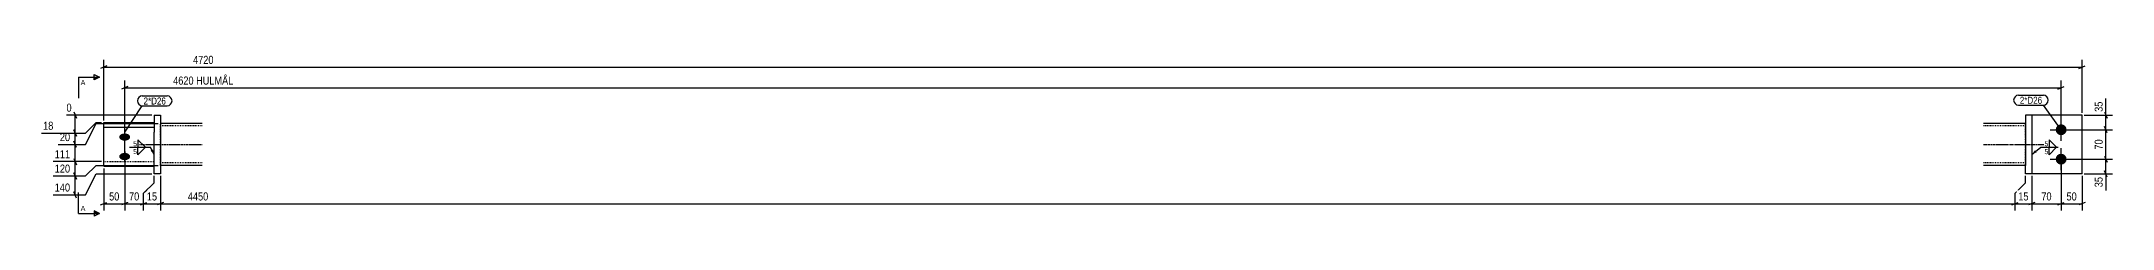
# Model space of a CAD drawing. Header units: millimetres. Extents: x 12 to 21163, y 5 to 398.
# Drawn here: x 10653 to 15595, y 12 to 398 of the extents above; entities that cross this region are included whole.
import ezdxf

# ---------------------------------------------------------------- set-up
doc = ezdxf.new("R2010")
doc.units = ezdxf.units.MM
doc.linetypes.add('DXK_LINE_DOT2', pattern=[3.9198, 1.9599, -1.9599])
doc.linetypes.add('DXK_LINE_DOT3', pattern=[5.9187, 2.979, -0.9799, 0.9799, -0.9799])
for name, color, linetype in [('MÅLSÆTNING', 7, 'Continuous'), ('STÅL', 7, 'Continuous'), ('TEKST', 7, 'Continuous')]:
    doc.layers.add(name, color=color, linetype=linetype)
doc.styles.add('Arial', font='ARIAL.TTF', dxfattribs={"height": 0.2})
doc.styles.add('Arial Narrow', font='ARIALN.TTF', dxfattribs={"height": 0.2})

msp = doc.modelspace()

# ---------------------------------------------------------------- hatches: boundary and pattern name
at = {"layer": 'STÅL', "linetype": 'Continuous'}
for points in [[(10851.9, 208.9), (10854.6, 208.7), (10857.1, 208.2), (10859.5, 207.3), (10861.5, 206.1), (10863.1, 204.6), (10864.2, 203), (10864.8, 201.2), (10864.8, 199.4), (10864.2, 197.6), (10863.1, 196), (10861.5, 194.5), (10859.5, 193.3), (10857.1, 192.4), (10854.6, 191.9), (10851.9, 191.7), (10849.1, 191.9), (10846.6, 192.4), (10844.2, 193.3), (10842.2, 194.5), (10840.6, 196), (10839.5, 197.6), (10838.9, 199.4), (10838.9, 201.2), (10839.5, 203), (10840.6, 204.6), (10842.2, 206.1), (10844.2, 207.3), (10846.6, 208.2), (10849.1, 208.7)], [(15471.9, 230.7, -1), (15471.9, 204.7, -1)], [(10851.9, 162.5), (10854.6, 162.4), (10857.1, 161.8), (10859.5, 160.9), (10861.5, 159.7), (10863.1, 158.2), (10864.2, 156.6), (10864.8, 154.8), (10864.8, 153), (10864.2, 151.3), (10863.1, 149.6), (10861.5, 148.2), (10859.5, 147), (10857.1, 146.1), (10854.6, 145.5), (10851.9, 145.3), (10849.1, 145.5), (10846.6, 146.1), (10844.2, 147), (10842.2, 148.2), (10840.6, 149.6), (10839.5, 151.3), (10838.9, 153), (10838.9, 154.8), (10839.5, 156.6), (10840.6, 158.2), (10842.2, 159.7), (10844.2, 160.9), (10846.6, 161.8), (10849.1, 162.4)], [(15471.9, 160.7, -1), (15471.9, 134.7, -1)]]:
    msp.add_hatch(color=96, dxfattribs=at).paths.add_polyline_path(points)
at = {"layer": 'TEKST', "linetype": 'Continuous'}
msp.add_hatch(color=3, dxfattribs=at).paths.add_polyline_path([(10919.4, 170.8), (10921.9, 158.2), (10913.8, 168.2)])

# ---------------------------------------------------------------- linework, layer by layer
at = {"layer": 'MÅLSÆTNING', "color": 7, "linetype": 'Continuous'}
for p, q in [((10809.4, 369.6), (10794.4, 363.6)), ((10801.9, 239.7), (10801.9, 384.4)), ((15514.4, 363.6), (15529.4, 369.6)), ((15521.9, 257.7), (15521.9, 384.4)), ((10859.4, 320.4), (10844.4, 314.4)), ((10851.9, 217), (10851.9, 335.1)), ((10851.9, 317.4), (15471.9, 317.4)), ((15464.4, 314.4), (15479.4, 320.4)), ((15471.9, 222.7), (15471.9, 335.1)), ((10916.9, 252.7), (10713, 252.7)), ((10730.7, 260.2), (10736.7, 245.2)), ((10733.7, 209.7), (10733.7, 252.7)), ((15526.9, 252.7), (15594.6, 252.7)), ((15575.6, 260.2), (15581.6, 245.2)), ((15578.6, 217.7), (15578.6, 252.7)), ((10653.5, 209.7), (10758.7, 209.7)), ((10736.7, 202.2), (10730.7, 217.2)), ((10758.7, 209.7), (10783.7, 234.7)), ((10758.7, 209.7), (10783.7, 234.7)), ((10758.7, 182.7), (10783.7, 232.7)), ((10758.7, 182.7), (10783.7, 232.7)), ((10783.7, 234.7), (10796.9, 234.7)), ((10783.7, 234.7), (10796.9, 234.7)), ((10783.7, 232.7), (10931.9, 232.7)), ((10783.7, 232.7), (10931.9, 232.7)), ((15476.9, 217.7), (15594.6, 217.7)), ((15476.9, 217.7), (15594.6, 217.7)), ((15581.6, 210.2), (15575.6, 225.2)), ((15581.6, 210.2), (15575.6, 225.2)), ((15578.6, 147.7), (15578.6, 217.7)), ((10693.5, 182.7), (10758.7, 182.7)), ((10736.7, 175.2), (10730.7, 190.2)), ((10730.7, 149.5), (10736.7, 134.5)), ((10730.7, 149.5), (10736.7, 134.5)), ((10733.7, 142), (10733.7, 182.7)), ((10851.9, 165.8), (10851.9, 25.7)), ((15575.6, 155.2), (15581.6, 140.2)), ((10796.9, 142), (10681.3, 142)), ((10796.9, 142), (10681.3, 142)), ((10681.3, 107.7), (10758.7, 107.7)), ((10681.3, 107.7), (10758.7, 107.7)), ((10736.7, 100.2), (10730.7, 115.2)), ((10730.7, 115.2), (10736.7, 100.2)), ((10733.7, 107.7), (10733.7, 142)), ((10733.7, 62.7), (10733.7, 107.7)), ((10758.7, 107.7), (10783.7, 132.7)), ((10758.7, 107.7), (10783.7, 132.7)), ((10758.7, 62.7), (10783.7, 112.7)), ((10783.7, 132.7), (10931.9, 132.7)), ((10783.7, 132.7), (10931.9, 132.7)), ((10783.7, 112.7), (10916.9, 112.7)), ((10801.9, 125.7), (10801.9, 25.7)), ((10921.9, 91.7), (10921.9, 107.7)), ((10936.9, 107.7), (10936.9, 25.7)), ((10936.9, 107.7), (10936.9, 25.7)), ((15386.9, 91.7), (15386.9, 107.7)), ((15386.9, 91.7), (15386.9, 107.7)), ((15401.9, 107.7), (15401.9, 25.7)), ((15471.9, 142.7), (15471.9, 25.7)), ((15476.9, 147.7), (15594.6, 147.7)), ((15521.9, 107.7), (15521.9, 25.7)), ((15526.9, 112.7), (15594.6, 112.7)), ((15581.6, 105.2), (15575.6, 120.2)), ((10681.3, 62.7), (10758.7, 62.7)), ((10736.7, 55.2), (10730.7, 70.2)), ((10896.9, 66.7), (10921.9, 91.7)), ((10896.9, 25.7), (10896.9, 66.7)), ((15361.9, 66.7), (15386.9, 91.7)), ((15361.9, 66.7), (15386.9, 91.7)), ((15361.9, 25.7), (15361.9, 66.7)), ((15361.9, 25.7), (15361.9, 66.7)), ((10794.4, 38.7), (10809.4, 44.7)), ((10801.9, 41.7), (10851.9, 41.7)), ((10859.4, 44.7), (10844.4, 38.7)), ((10889.4, 38.7), (10904.4, 44.7)), ((10896.9, 41.7), (10936.9, 41.7)), ((10944.4, 44.7), (10929.4, 38.7)), ((10944.4, 44.7), (10929.4, 38.7)), ((10936.9, 41.7), (15361.9, 41.7)), ((15354.4, 38.7), (15369.4, 44.7)), ((15354.4, 38.7), (15369.4, 44.7)), ((15409.4, 44.7), (15394.4, 38.7)), ((15464.4, 38.7), (15479.4, 44.7)), ((15471.9, 41.7), (15521.9, 41.7)), ((15529.4, 44.7), (15514.4, 38.7))]:
    msp.add_line(p, q, dxfattribs=at)
at = {"layer": 'STÅL', "color": 96, "linetype": 'Continuous'}
for p, q in [((10851.9, 189.1), (10851.9, 252.7)), ((10851.9, 142.7), (10851.9, 206.4)), ((15445.9, 217.7), (15497.9, 217.7)), ((15471.9, 191.7), (15471.9, 243.7)), ((15471.9, 121.7), (15471.9, 173.7)), ((15445.9, 147.7), (15497.9, 147.7))]:
    msp.add_line(p, q, dxfattribs=at)
at = {"layer": 'STÅL', "color": 2, "linetype": 'Continuous'}
for p, q in [((10921.9, 252.7), (10936.9, 252.7)), ((10921.9, 252.7), (10921.9, 234.7)), ((10936.9, 252.7), (10936.9, 230.9)), ((15401.9, 252.7), (15386.9, 252.7)), ((15386.9, 252.7), (15386.9, 230.9)), ((15521.9, 252.7), (15401.9, 252.7)), ((15401.9, 252.7), (15401.9, 112.7)), ((15521.9, 112.7), (15521.9, 252.7)), ((10801.9, 130.7), (10801.9, 234.7)), ((10801.9, 234.7), (10921.9, 234.7)), ((10801.9, 223.5), (10921.9, 223.5)), ((10921.9, 234.7), (10921.9, 211.6)), ((10921.9, 112.7), (10921.9, 211.6)), ((11036.9, 232.7), (10936.9, 232.7)), ((10936.9, 230.9), (10936.9, 134.6)), ((15386.9, 232.7), (15286.9, 232.7)), ((15386.9, 230.9), (15386.9, 220.7)), ((15386.9, 220.7), (15386.9, 144.7)), ((10801.9, 130.7), (10921.9, 130.7)), ((10936.9, 112.7), (10921.9, 112.7)), ((10936.9, 134.6), (10936.9, 112.7)), ((11036.9, 132.7), (10936.9, 132.7)), ((15386.9, 132.7), (15286.9, 132.7)), ((15386.9, 144.7), (15386.9, 134.6)), ((15386.9, 112.7), (15386.9, 134.6)), ((15401.9, 112.7), (15386.9, 112.7)), ((15521.9, 112.7), (15401.9, 112.7))]:
    msp.add_line(p, q, dxfattribs=at)
at = {"layer": 'STÅL', "color": 7, "linetype": 'DXK_LINE_DOT2'}
for p, q in [((15401.9, 252.7), (15401.9, 112.7)), ((10921.9, 234.7), (10921.9, 211.6)), ((10921.9, 130.7), (10921.9, 211.6)), ((10936.9, 232.7), (10936.9, 231.8)), ((10936.9, 231.8), (10936.9, 230.9)), ((10936.9, 134.6), (10936.9, 230.9)), ((11036.9, 226.7), (10936.9, 226.7)), ((15386.9, 226.7), (15286.9, 226.7)), ((15386.9, 232.7), (15386.9, 231.8)), ((15386.9, 231.8), (15386.9, 230.9)), ((15386.9, 134.6), (15386.9, 230.9)), ((10801.9, 142), (10921.9, 142)), ((11036.9, 138.7), (10936.9, 138.7)), ((10936.9, 132.7), (10936.9, 134.6)), ((15386.9, 138.7), (15286.9, 138.7)), ((15386.9, 134.6), (15386.9, 133.6)), ((15386.9, 133.6), (15386.9, 132.7))]:
    msp.add_line(p, q, dxfattribs=at)
at = {"layer": 'STÅL', "color": 7, "linetype": 'DXK_LINE_DOT3'}
for p, q in [((10886.9, 182.7), (11036.9, 182.7)), ((15286.9, 182.7), (15436.9, 182.7))]:
    msp.add_line(p, q, dxfattribs=at)
at = {"layer": 'TEKST', "color": 3, "linetype": 'Continuous'}
msp.add_line((10921.9, 158.2), (10913.6, 176), dxfattribs=at)

# ---------------------------------------------------------------- wipeouts: each hides what was drawn before it
at = {"color": 0, "linetype": 'Continuous'}
msp.add_wipeout([(10758, 324.2), (10758, 336.7), (10746.9, 336.7), (10746.9, 324.2)], dxfattribs=at).dxf.layer = 'TEKST'

# ---------------------------------------------------------------- next in the draw order: hatches: boundary and pattern name
at = {"layer": 'TEKST', "linetype": 'Continuous'}
msp.add_hatch(color=30, dxfattribs=at).paths.add_polyline_path([(10779.4, 336.7), (10779.4, 342.9), (10791.9, 342.9)])

# ---------------------------------------------------------------- next in the draw order: linework, layer by layer
at = {"layer": 'TEKST', "color": 30, "linetype": 'Continuous'}
for p, q in [((10779.4, 336.7), (10779.4, 349.2)), ((10779.4, 349.2), (10791.9, 342.9)), ((10791.9, 342.9), (10779.4, 336.7))]:
    msp.add_line(p, q, dxfattribs=at)
at = {"layer": 'TEKST', "color": 7, "linetype": 'Continuous'}
msp.add_line((10741.9, 342.9), (10791.9, 342.9), dxfattribs=at)

# ---------------------------------------------------------------- next in the draw order: texts
at = {"layer": 'TEKST', "color": 3, "linetype": 'Continuous', "style": 'Arial'}
msp.add_text('A', height=11.9, dxfattribs=at).set_placement((10746.9, 324.2))

# ---------------------------------------------------------------- next in the draw order: wipeouts: each hides what was drawn before it
at = {"color": 0}
for points, layer in [([(15360.2, 321.1), (15360.2, 349.1), (10963.5, 349.1), (10963.5, 321.1)], 'MÅLSÆTNING'), ([(15574.9, 288.6), (15546.9, 288.6), (15546.9, 256.2), (15574.9, 256.2)], 'MÅLSÆTNING'), ([(15574.9, 198.9), (15546.9, 198.9), (15546.9, 166.5), (15574.9, 166.5)], 'MÅLSÆTNING'), ([(10843, 45.5), (10843, 73.5), (10810.7, 73.5), (10810.7, 45.5)], 'MÅLSÆTNING'), ([(10933, 45.5), (10933, 73.5), (10900.7, 73.5), (10900.7, 45.5)], 'MÅLSÆTNING'), ([(15300.2, 45.5), (15300.2, 73.5), (10998.5, 73.5), (10998.5, 45.5)], 'MÅLSÆTNING'), ([(15513, 45.5), (15513, 73.5), (15480.7, 73.5), (15480.7, 45.5)], 'MÅLSÆTNING'), ([(10950.1, 277.7), (10950.1, 295.2), (10896.9, 295.2), (10896.9, 277.7)], 'TEKST'), ([(15440.7, 177.4), (15440.7, 191.9), (15431.1, 191.9), (15431.1, 177.4)], 'TEKST')]:
    msp.add_wipeout(points, dxfattribs=at).dxf.layer = layer
at = {"color": 0, "linetype": 'Continuous'}
for points, layer in [([(10729.2, 256.7), (10729.2, 284.7), (10709, 284.7), (10709, 256.7)], 'MÅLSÆTNING'), ([(10725.5, 186.7), (10725.5, 214.7), (10693.2, 214.7), (10693.2, 186.7)], 'MÅLSÆTNING'), ([(10758, 24.5), (10758, 37), (10746.9, 37), (10746.9, 24.5)], 'TEKST')]:
    msp.add_wipeout(points, dxfattribs=at).dxf.layer = layer

# ---------------------------------------------------------------- next in the draw order: hatches: boundary and pattern name
at = {"layer": 'TEKST', "linetype": 'Continuous'}
msp.add_hatch(color=30, dxfattribs=at).paths.add_polyline_path([(10779.4, 18.2), (10779.4, 24.5), (10791.9, 18.2)])

# ---------------------------------------------------------------- next in the draw order: linework, layer by layer
at = {"layer": 'MÅLSÆTNING', "color": 7, "linetype": 'Continuous'}
for p, q in [((10801.9, 366.6), (15521.9, 366.6)), ((15578.6, 252.7), (15578.6, 292.1)), ((15578.6, 252.7), (15578.6, 292.1)), ((10653.5, 209.7), (10758.7, 209.7)), ((10730.7, 217.2), (10736.7, 202.2)), ((10733.7, 182.7), (10733.7, 209.7)), ((10693.5, 182.7), (10758.7, 182.7)), ((10736.7, 175.2), (10730.7, 190.2)), ((10851.9, 165.8), (10851.9, 25.7)), ((15575.6, 155.2), (15581.6, 140.2)), ((10921.9, 91.7), (10921.9, 107.7)), ((15471.9, 142.7), (15471.9, 25.7)), ((15476.9, 147.7), (15594.6, 147.7)), ((15578.6, 112.7), (15578.6, 147.7)), ((10896.9, 66.7), (10921.9, 91.7)), ((10896.9, 25.7), (10896.9, 66.7)), ((10859.4, 44.7), (10844.4, 38.7)), ((10851.9, 41.7), (10896.9, 41.7)), ((10889.4, 38.7), (10904.4, 44.7)), ((15401.9, 41.7), (15471.9, 41.7)), ((15464.4, 38.7), (15479.4, 44.7))]:
    msp.add_line(p, q, dxfattribs=at)
at = {"layer": 'TEKST', "color": 7, "linetype": 'Continuous'}
for p, q in [((10741.9, 342.9), (10741.9, 292.9)), ((10741.9, 18.2), (10791.9, 18.2))]:
    msp.add_line(p, q, dxfattribs=at)
at = {"layer": 'TEKST', "color": 3, "linetype": 'Continuous'}
for p, q in [((15461.1, 175.9), (15443.2, 193.8)), ((15443.2, 193.8), (15443.2, 175.9)), ((15443.2, 175.9), (15461.1, 175.9))]:
    msp.add_line(p, q, dxfattribs=at)
at = {"layer": 'TEKST', "color": 30, "linetype": 'Continuous'}
for p, q in [((10791.9, 18.2), (10779.4, 24.5)), ((10779.4, 24.5), (10779.4, 12)), ((10791.9, 18.2), (10779.4, 12))]:
    msp.add_line(p, q, dxfattribs=at)

# ---------------------------------------------------------------- next in the draw order: texts
at = {"layer": 'MÅLSÆTNING', "color": 3, "style": 'Arial Narrow'}
for s, height, p in [('4620 HULMÅL', 19.089, (10967.5, 325.1)), ('50', 19.09, (10814.7, 49.5)), ('15', 19.09, (10904.7, 49.5)), ('4450', 19.09, (11002.5, 49.5)), ('50', 19.09, (15484.7, 49.5))]:
    msp.add_text(s, height=height, dxfattribs=at).set_placement(p)
at = {"layer": 'MÅLSÆTNING', "color": 3, "linetype": 'Continuous', "style": 'Arial Narrow'}
for s, height, p in [('0', 19.1, (10713, 260.7)), ('20', 19.09, (10697.2, 190.7))]:
    msp.add_text(s, height=height, dxfattribs=at).set_placement(p)
at = {"layer": 'MÅLSÆTNING', "color": 3, "style": 'Arial Narrow'}
for s, p in [('35', (15570.9, 260.2)), ('70', (15570.9, 170.5))]:
    msp.add_text(s, height=19.09, rotation=90.0002, dxfattribs=at).set_placement(p)
at = {"layer": 'TEKST', "color": 3, "linetype": 'Continuous', "style": 'Arial'}
msp.add_text('A', height=11.9, dxfattribs=at).set_placement((10746.9, 24.5))

# ---------------------------------------------------------------- next in the draw order: wipeouts: each hides what was drawn before it
at = {"color": 0}
for points in [[(15426.6, 279.4), (15426.6, 296.9), (15373.3, 296.9), (15373.3, 279.4)], [(10950.1, 277.7), (10950.1, 295.2), (10896.9, 295.2), (10896.9, 277.7)]]:
    msp.add_wipeout(points, dxfattribs=at).dxf.layer = 'TEKST'

# ---------------------------------------------------------------- next in the draw order: linework, layer by layer
at = {"layer": 'TEKST', "color": 7, "linetype": 'Continuous'}
for p, q in [((10893.9, 298.2), (10953.1, 298.2)), ((10893.9, 274.7), (10953.1, 274.7))]:
    msp.add_line(p, q, dxfattribs=at)
for centre, start, end in [((10893.9, 286.5), 90, 270), ((10953.1, 286.5), 270, 90)]:
    msp.add_arc(centre, 11.7, start, end, dxfattribs=at)

# ---------------------------------------------------------------- next in the draw order: texts
at = {"layer": 'TEKST', "color": 3, "style": 'Arial Narrow'}
msp.add_text('2*D26', height=16.7, dxfattribs=at).set_placement((10896.9, 277.7))

# ---------------------------------------------------------------- next in the draw order: wipeouts: each hides what was drawn before it
at = {"color": 0}
for points, layer in [([(15312.7, 370.4), (15312.7, 398.4), (11011, 398.4), (11011, 370.4)], 'MÅLSÆTNING'), ([(15574.9, 109.2), (15546.9, 109.2), (15546.9, 76.9), (15574.9, 76.9)], 'MÅLSÆTNING'), ([(10890.5, 45.5), (10890.5, 73.5), (10858.2, 73.5), (10858.2, 45.5)], 'MÅLSÆTNING'), ([(15453, 45.5), (15453, 73.5), (15420.7, 73.5), (15420.7, 45.5)], 'MÅLSÆTNING'), ([(15426.6, 279.4), (15426.6, 296.9), (15373.3, 296.9), (15373.3, 279.4)], 'TEKST'), ([(10880.8, 177.5), (10880.8, 192), (10871.2, 192), (10871.2, 177.5)], 'TEKST')]:
    msp.add_wipeout(points, dxfattribs=at).dxf.layer = layer
at = {"color": 0, "linetype": 'Continuous'}
for points, layer in [([(10685.5, 213.7), (10685.5, 241.7), (10653.2, 241.7), (10653.2, 213.7)], 'MÅLSÆTNING'), ([(10725.5, 146), (10725.5, 174), (10681, 174), (10681, 146)], 'MÅLSÆTNING'), ([(15440.7, 158.7), (15440.7, 173.2), (15431.1, 173.2), (15431.1, 158.7)], 'TEKST')]:
    msp.add_wipeout(points, dxfattribs=at).dxf.layer = layer

# ---------------------------------------------------------------- next in the draw order: hatches: boundary and pattern name
at = {"layer": 'TEKST', "linetype": 'Continuous'}
msp.add_hatch(color=3, dxfattribs=at).paths.add_polyline_path([(15413.6, 164.1), (15401.9, 158.7), (15409.6, 169)])

# ---------------------------------------------------------------- next in the draw order: linework, layer by layer
at = {"layer": 'MÅLSÆTNING', "color": 7, "linetype": 'Continuous'}
for p, q in [((15401.9, 107.7), (15401.9, 25.7)), ((15578.6, 112.7), (15578.6, 73.4)), ((15578.6, 112.7), (15578.6, 73.4)), ((15361.9, 41.7), (15401.9, 41.7)), ((15409.4, 44.7), (15394.4, 38.7))]:
    msp.add_line(p, q, dxfattribs=at)
at = {"layer": 'TEKST', "color": 7, "linetype": 'Continuous'}
for p, q in [((15370.3, 299.9), (15429.6, 299.9)), ((10851.9, 212), (10893.9, 274.7)), ((15370.3, 276.4), (15429.6, 276.4)), ((15471.9, 217.7), (15429.6, 276.4))]:
    msp.add_line(p, q, dxfattribs=at)
at = {"layer": 'TEKST', "color": 3, "linetype": 'Continuous'}
for p, q in [((10901.2, 176), (10883.4, 193.9)), ((10883.4, 193.9), (10883.4, 176)), ((10883.4, 176), (10901.2, 176)), ((15401.9, 158.7), (15423.3, 175.9)), ((15423.3, 175.9), (15464.7, 175.9)), ((15443.2, 175.9), (15461.1, 175.9)), ((15461.1, 175.9), (15443.2, 158.1)), ((15443.2, 158.1), (15443.2, 175.9))]:
    msp.add_line(p, q, dxfattribs=at)
at = {"layer": 'TEKST', "color": 7, "linetype": 'Continuous'}
for centre, start, end in [((15370.3, 288.1), 90, 270), ((15429.6, 288.1), 270, 90)]:
    msp.add_arc(centre, 11.7, start, end, dxfattribs=at)

# ---------------------------------------------------------------- next in the draw order: texts
at = {"layer": 'MÅLSÆTNING', "color": 3, "style": 'Arial Narrow'}
for s, p in [('4720', (11015, 374.4)), ('70', (10862.2, 49.5)), ('70', (15424.7, 49.5))]:
    msp.add_text(s, height=19.09, dxfattribs=at).set_placement(p)
at = {"layer": 'MÅLSÆTNING', "color": 3, "linetype": 'Continuous', "style": 'Arial Narrow'}
for s, p in [('18', (10657.2, 217.7)), ('111', (10685, 150))]:
    msp.add_text(s, height=19.09, dxfattribs=at).set_placement(p)
at = {"layer": 'MÅLSÆTNING', "color": 3, "style": 'Arial Narrow'}
msp.add_text('35', height=19.09, rotation=90.0002, dxfattribs=at).set_placement((15570.9, 80.9))
at = {"layer": 'TEKST', "color": 3, "style": 'Arial Narrow'}
for s, height, p in [('2*D26', 16.7, (15373.3, 279.4)), ('5', 11.9, (15432.1, 178.4))]:
    msp.add_text(s, height=height, dxfattribs=at).set_placement(p)
at = {"layer": 'TEKST', "color": 3, "linetype": 'Continuous', "style": 'Arial Narrow'}
msp.add_text('5', height=11.9, dxfattribs=at).set_placement((15432.1, 159.7))

# ---------------------------------------------------------------- next in the draw order: wipeouts: each hides what was drawn before it
at = {"color": 0, "linetype": 'Continuous'}
for points, layer in [([(10725.5, 111.7), (10725.5, 139.7), (10681, 139.7), (10681, 111.7)], 'MÅLSÆTNING'), ([(10880.8, 158.8), (10880.8, 173.3), (10871.2, 173.3), (10871.2, 158.8)], 'TEKST')]:
    msp.add_wipeout(points, dxfattribs=at).dxf.layer = layer
at = {"color": 0}
msp.add_wipeout([(15398, 45.5), (15398, 73.5), (15365.7, 73.5), (15365.7, 45.5)], dxfattribs=at).dxf.layer = 'MÅLSÆTNING'

# ---------------------------------------------------------------- next in the draw order: linework, layer by layer
at = {"layer": 'TEKST', "color": 3, "linetype": 'Continuous'}
for p, q in [((10863.4, 176), (10913.6, 176)), ((10883.4, 176), (10901.2, 176)), ((10901.2, 176), (10883.4, 158.1)), ((10883.4, 158.1), (10883.4, 176))]:
    msp.add_line(p, q, dxfattribs=at)

# ---------------------------------------------------------------- next in the draw order: texts
at = {"layer": 'MÅLSÆTNING', "color": 3, "style": 'Arial Narrow'}
msp.add_text('15', height=19.09, dxfattribs=at).set_placement((15369.7, 49.5))
at = {"layer": 'TEKST', "color": 3, "style": 'Arial Narrow'}
msp.add_text('5', height=11.9, dxfattribs=at).set_placement((10872.2, 178.5))
at = {"layer": 'TEKST', "color": 3, "linetype": 'Continuous', "style": 'Arial Narrow'}
msp.add_text('5', height=11.9, dxfattribs=at).set_placement((10872.2, 159.8))

# ---------------------------------------------------------------- next in the draw order: wipeouts: each hides what was drawn before it
at = {"color": 0, "linetype": 'Continuous'}
msp.add_wipeout([(10725.5, 66.7), (10725.5, 94.7), (10681, 94.7), (10681, 66.7)], dxfattribs=at).dxf.layer = 'MÅLSÆTNING'

# ---------------------------------------------------------------- next in the draw order: linework, layer by layer
at = {"layer": 'TEKST', "color": 7, "linetype": 'Continuous'}
msp.add_line((10741.9, 18.2), (10741.9, 68.2), dxfattribs=at)

# ---------------------------------------------------------------- next in the draw order: texts
at = {"layer": 'MÅLSÆTNING', "color": 3, "linetype": 'Continuous', "style": 'Arial Narrow'}
for s, p in [('120', (10685, 115.7)), ('140', (10685, 70.7))]:
    msp.add_text(s, height=19.09, dxfattribs=at).set_placement(p)

doc.saveas('drawing.dxf')
